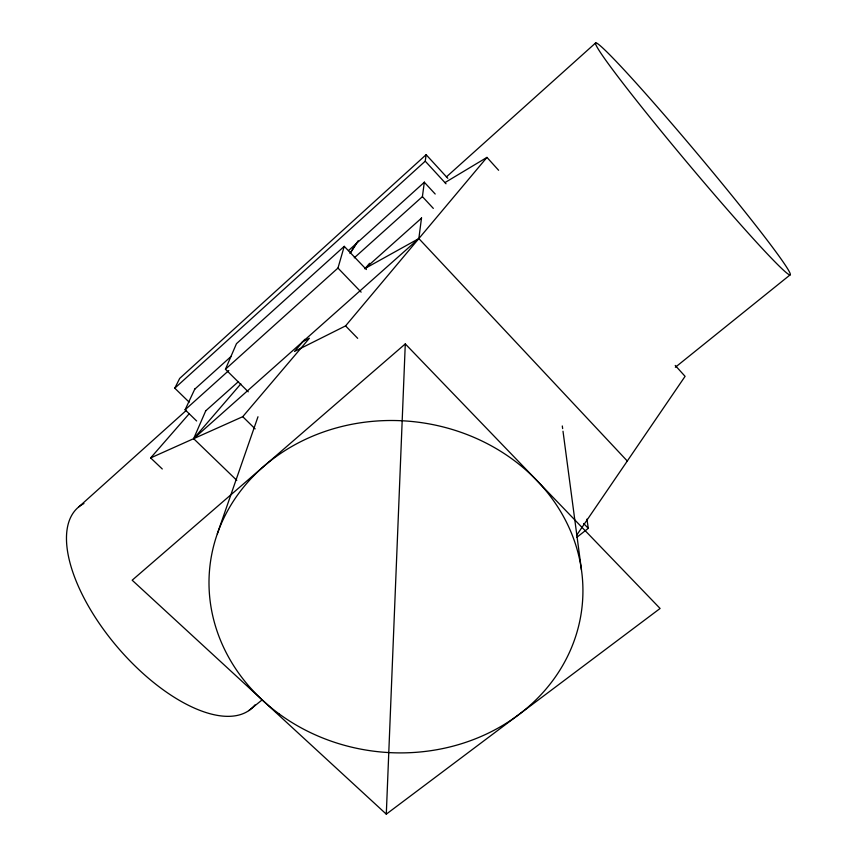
<?xml version="1.0" encoding="UTF-8"?>
<svg xmlns="http://www.w3.org/2000/svg" width="857" height="857" viewBox="0 0 857 857"><rect width="100%" height="100%" fill="white"/><g stroke="black" fill="none" stroke-linecap="round" stroke-linejoin="round"><path stroke-width="1.29" d="M386.293 814.15L405.286 343.914L132.171 580.21L386.293 814.15L660.094 608.47L405.286 343.914M421.548 217.657L418.848 238.567L193.639 438.666L236.789 480.349M354.273 257.828L422.405 196.628L424.354 182.048M189.151 402.158L174.785 388.178L425.243 161.18L426.133 154.699L447.793 178.299M248.262 391.82L225.445 369.249L337.969 268.059L344.235 246.334L366.41 269.537M217.314 533.857L257.989 416.759M225.445 369.249L236.468 343.678L344.235 246.334M205.819 410.632L193.639 438.666L240.849 383.893M196.617 420.958L185.101 409.775L194.882 388.885M174.785 388.178L179.691 378.408L426.133 154.699M350.717 252.344L356.48 243.409M349.988 253.49L358.205 240.731M576.547 535.379L685.086 376.341L675.22 365.446M304.878 339.297L294.519 351.456L345.575 325.896L486.958 157.399L498.613 170.275M162.284 468.983L150.65 457.917L242.735 416.684L309.388 338.258L302.307 341.857M369.571 263.313L365.275 268.348L418.848 238.567L627.292 461.023M150.65 457.917L189.097 413.845M194.732 389.196L231.369 356.18M348.531 250.576L424.322 182.262L435.195 194.025M185.101 409.775L228.819 370.503M78.973 506.744L186.505 410.214M446.379 176.928L595.733 42.85M205.734 410.824L238.546 381.526M364.803 268.766L421.483 218.16M248.851 710.592L262.413 699.676M675.348 367.267L790.058 274.926A151.421 6.749 50 0 0 651.898 100.74A151.421 6.749 50 0 0 636.858 100.987A151.421 6.749 50 0 0 790.058 274.926M576.707 537.414L588.298 528.33L586.916 519.128M444.944 182.605L486.958 157.399M242.735 416.684L255.14 428.875M345.575 325.896L357.68 338.333M337.969 268.059L361.14 292.151M583.66 523.509L588.298 528.33M422.405 196.628L433.331 208.401M425.243 161.18L446.015 183.784M562.299 425.961L562.653 428.596M563.006 431.242L581.453 569.851M254.979 704.893A132.749 61.361 49.3 0 1 117.109 646.746A132.749 61.361 49.3 0 1 83.943 503.541M278.857 713.699A187.169 165.969 5.8 0 0 580.735 616.054A187.169 165.969 5.8 0 0 328.295 430.353A187.169 165.969 5.8 0 0 278.857 713.699"/></g></svg>
